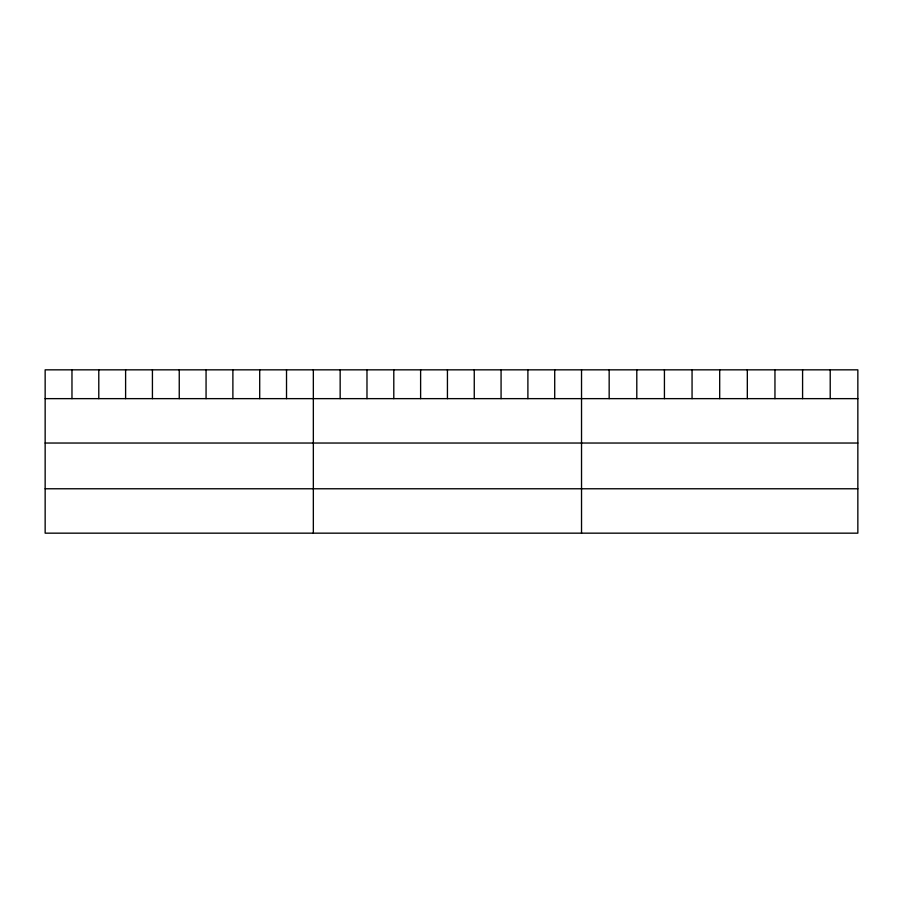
<?xml version="1.0" encoding="UTF-8"?>
<svg xmlns="http://www.w3.org/2000/svg" width="903" height="903" viewBox="0 0 903 903"><rect width="100%" height="100%" fill="white"/><g stroke="black" fill="none" stroke-linecap="round" stroke-linejoin="round"><path stroke-width="1.35" d="M857.85 398.641L857.85 533.165L45.15 533.165L45.15 369.835L857.85 369.835L857.85 398.641L45.15 398.641M45.15 443.034L857.85 443.034M45.15 488.771L857.85 488.771M830.218 369.835L830.218 398.641M802.586 369.835L802.586 398.641M774.955 369.835L774.955 398.641M747.323 369.835L747.323 398.641M719.691 369.835L719.691 398.641M692.059 369.835L692.059 398.641M664.427 369.835L664.427 398.641M636.796 369.835L636.796 398.641M609.164 369.835L609.164 398.641M581.532 369.835L581.532 533.165M554.713 369.835L554.713 398.641M527.894 369.835L527.894 398.641M501.075 369.835L501.075 398.641M474.256 369.835L474.256 398.641M447.436 369.835L447.436 398.641M420.617 369.835L420.617 398.641M393.798 369.835L393.798 398.641M366.979 369.835L366.979 398.641M340.16 369.835L340.16 398.641M313.341 369.835L313.341 533.165M286.522 369.835L286.522 398.641M259.703 369.835L259.703 398.641M232.884 369.835L232.884 398.641M206.065 369.835L206.065 398.641M179.245 369.835L179.245 398.641M152.426 369.835L152.426 398.641M125.607 369.835L125.607 398.641M98.788 369.835L98.788 398.641M71.969 369.835L71.969 398.641"/></g></svg>
